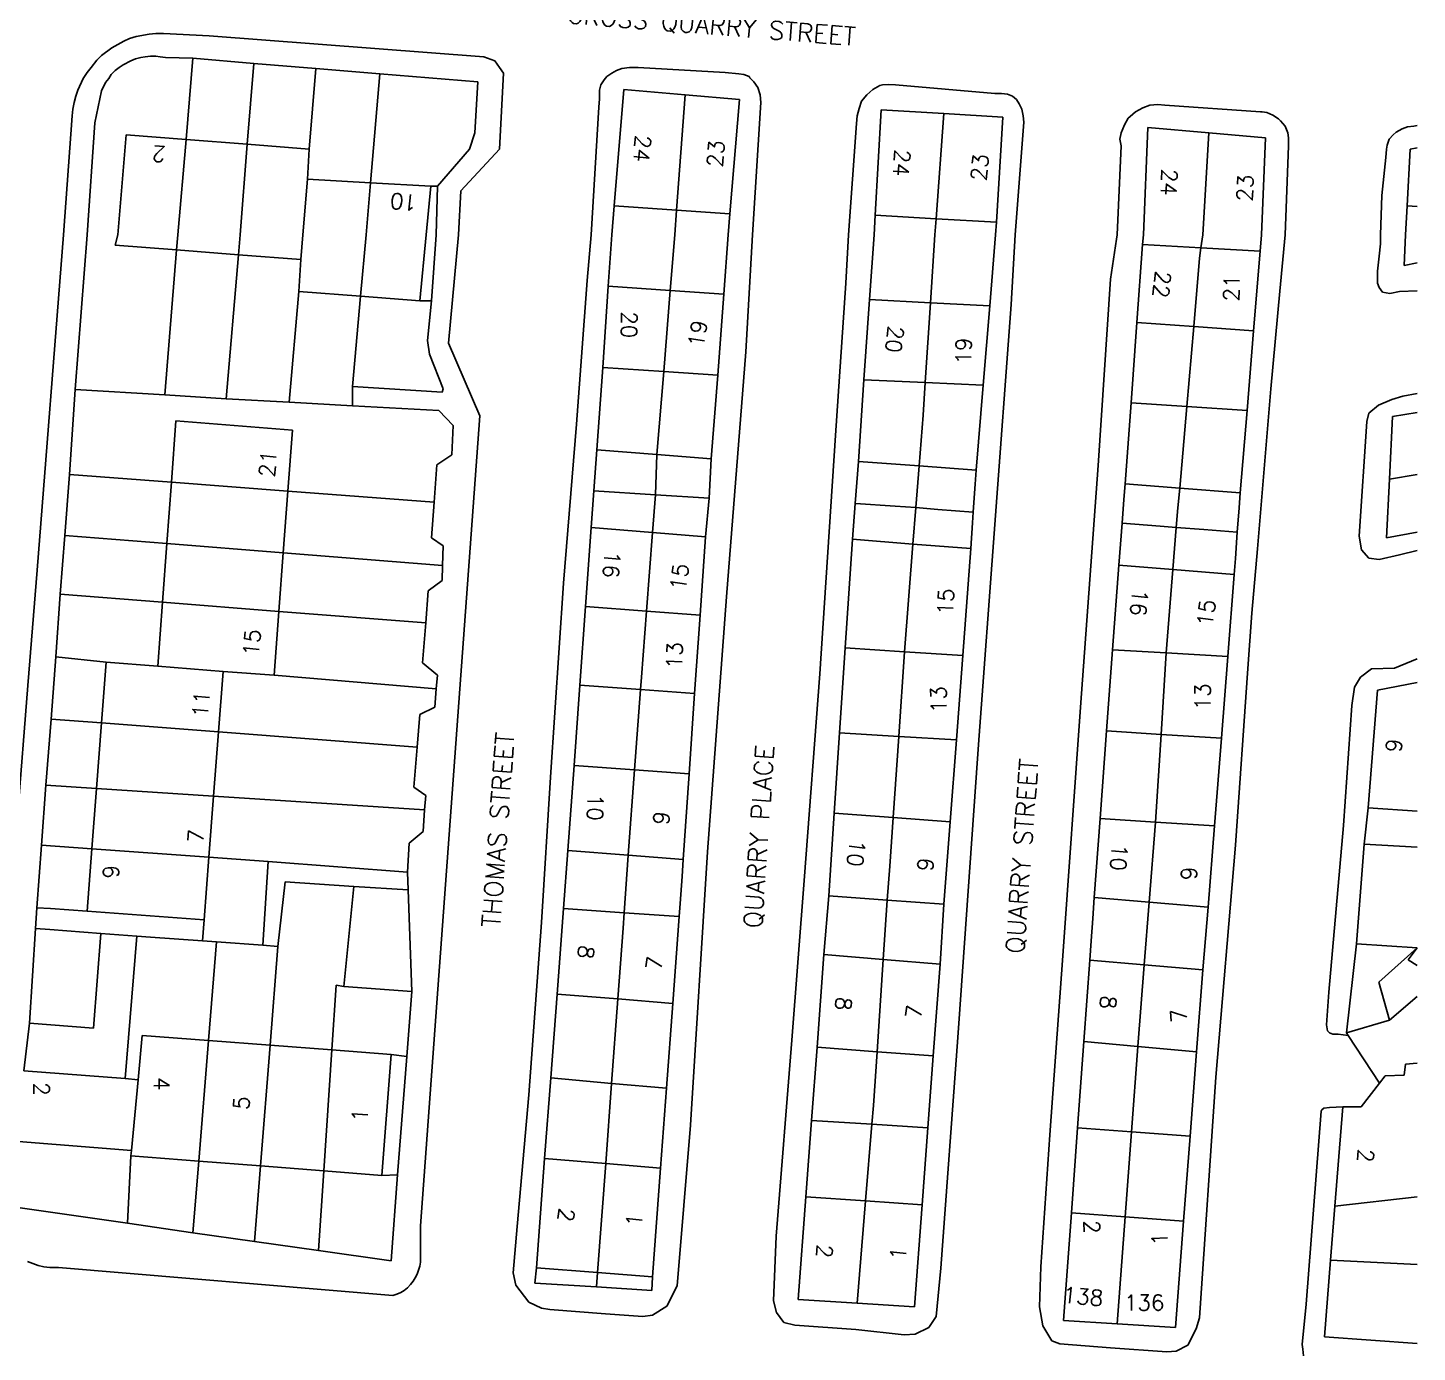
# Model space of a CAD drawing. Extents: x 427500 to 429848, y 434500 to 436505.
# Drawn here: x 429393.7 to 429500, y 435414.5 to 435515.8 of the extents above; entities that cross this region are included whole.
import ezdxf

# ---------------------------------------------------------------- set-up
doc = ezdxf.new("R2010")
doc.units = 0
doc.layers.add('LPTIP_Ex_Base', color=8, linetype='Continuous')
doc.styles.add('MtXpl_Romans', font='romans__.ttf')

msp = doc.modelspace()

# ---------------------------------------------------------------- linework, layer by layer
at = {"layer": 'LPTIP_Ex_Base', "color": 251, "true_color": 0x636466}
for p, q in [((429402, 435515.15), (429403, 435515.35)), ((429403, 435515.35), (429403.5, 435515.4)), ((429403.5, 435515.4), (429404.1, 435515.4)), ((429404.1, 435515.4), (429407.6, 435515.2)), ((429399.35, 435513.7), (429400.15, 435514.3)), ((429400.15, 435514.3), (429401.05, 435514.8)), ((429401.05, 435514.8), (429401.5, 435515)), ((429401.5, 435515), (429402, 435515.15)), ((429407.6, 435515.2), (429428.6, 435513.6)), ((429398.55, 435512.8), (429399, 435513.35)), ((429399, 435513.35), (429399.35, 435513.7)), ((429401.6, 435513.3), (429401, 435513)), ((429401.95, 435513.45), (429401.6, 435513.3)), ((429402.35, 435513.55), (429401.95, 435513.45)), ((429402.7, 435513.6), (429402.35, 435513.55)), ((429403.1, 435513.65), (429402.7, 435513.6)), ((429403.5, 435513.65), (429403.1, 435513.65)), ((429403.85, 435513.6), (429403.5, 435513.65)), ((429404.25, 435513.55), (429403.85, 435513.6)), ((429406.35, 435513.5), (429404.25, 435513.55)), ((429406.35, 435513.5), (429405.82, 435507.29)), ((429406.35, 435513.5), (429411, 435513.1)), ((429428.6, 435513.6), (429429.45, 435513.3)), ((429429.45, 435513.3), (429429.8, 435512.79)), ((429397.95, 435511.95), (429398.25, 435512.4)), ((429398.25, 435512.4), (429398.55, 435512.8)), ((429400.1, 435512.25), (429399.9, 435511.95)), ((429400.4, 435512.55), (429400.1, 435512.25)), ((429400.7, 435512.8), (429400.4, 435512.55)), ((429401, 435513), (429400.7, 435512.8)), ((429411, 435513.1), (429410.5, 435506.92)), ((429411, 435513.1), (429415.75, 435512.7)), ((429415.75, 435512.7), (429415.25, 435506.55)), ((429415.75, 435512.7), (429420.65, 435512.3)), ((429420.65, 435512.3), (429419.94, 435503.97)), ((429420.65, 435512.3), (429428.15, 435511.7)), ((429429.8, 435512.79), (429430.1, 435512.35)), ((429430.1, 435512.35), (429429.8, 435506.55)), ((429438, 435512.1), (429437.8, 435511.85)), ((429438.4, 435512.35), (429438, 435512.1)), ((429438.75, 435512.55), (429438.4, 435512.35)), ((429439.15, 435512.7), (429438.75, 435512.55)), ((429439.75, 435512.8), (429439.15, 435512.7)), ((429440.4, 435512.8), (429439.75, 435512.8)), ((429447.05, 435512.4), (429440.4, 435512.8)), ((429448.1, 435512.3), (429447.05, 435512.4)), ((429448.5, 435512.25), (429448.1, 435512.3)), ((429448.9, 435512.1), (429448.5, 435512.25)), ((429448.95, 435512), (429448.9, 435512.1)), ((429397.4, 435510.6), (429397.55, 435511.05)), ((429397.55, 435511.05), (429397.95, 435511.95)), ((429399.35, 435511), (429398.85, 435508.55)), ((429399.65, 435511.65), (429399.35, 435511)), ((429399.9, 435511.95), (429399.65, 435511.65)), ((429428.15, 435511.7), (429427.9, 435507.8)), ((429437.55, 435511.45), (429437.45, 435511.05)), ((429437.45, 435511.05), (429437.45, 435510.4)), ((429437.8, 435511.85), (429437.55, 435511.45)), ((429439.3, 435511.1), (429438.58, 435502.2)), ((429444, 435510.7), (429439.3, 435511.1)), ((429449.25, 435511.7), (429448.95, 435512)), ((429449.55, 435511.25), (429449.25, 435511.7)), ((429449.75, 435510.7), (429449.55, 435511.25)), ((429458.35, 435511.1), (429457.9, 435510.7)), ((429458.9, 435511.4), (429458.35, 435511.1)), ((429459.1, 435511.45), (429458.9, 435511.4)), ((429459.55, 435511.5), (429459.1, 435511.45)), ((429460.1, 435511.45), (429459.55, 435511.5)), ((429467.7, 435510.8), (429460.1, 435511.45)), ((429397.15, 435509.6), (429397.25, 435510.1)), ((429397.25, 435510.1), (429397.4, 435510.6)), ((429437.45, 435510.4), (429437.4, 435509.75)), ((429444, 435510.7), (429443.34, 435501.88)), ((429448.15, 435510.35), (429444, 435510.7)), ((429447.43, 435501.6), (429448.15, 435510.35)), ((429449.15, 435500), (429449.8, 435510.1)), ((429449.8, 435510.1), (429449.75, 435510.7)), ((429457.5, 435510.2), (429457.3, 435509.65)), ((429457.9, 435510.7), (429457.5, 435510.2)), ((429468.2, 435510.8), (429467.7, 435510.8)), ((429468.65, 435510.75), (429468.2, 435510.8)), ((429469.05, 435510.6), (429468.65, 435510.75)), ((429469.35, 435510.35), (429469.05, 435510.6)), ((429469.55, 435510), (429469.35, 435510.35)), ((429469.75, 435509.6), (429469.55, 435510)), ((429480.15, 435509.95), (429479.55, 435509.9)), ((429480.7, 435509.9), (429480.15, 435509.95)), ((429396.45, 435500), (429397.1, 435509.1)), ((429397.1, 435509.1), (429397.15, 435509.6)), ((429437.4, 435509.75), (429436.8, 435500)), ((429457.15, 435509.1), (429457.1, 435508.5)), ((429457.3, 435509.65), (429457.15, 435509.1)), ((429459, 435509.55), (429458.54, 435501.5)), ((429463.8, 435509.27), (429459, 435509.55)), ((429463.8, 435509.27), (429463.19, 435501.22)), ((429468.3, 435509), (429463.8, 435509.27)), ((429467.81, 435500.95), (429468.3, 435509)), ((429469.85, 435509.1), (429469.75, 435509.6)), ((429469.9, 435508.6), (429469.85, 435509.1)), ((429477.9, 435508.9), (429477.6, 435508.4)), ((429478.05, 435509.05), (429477.9, 435508.9)), ((429478.45, 435509.4), (429478.05, 435509.05)), ((429479, 435509.7), (429478.45, 435509.4)), ((429479.55, 435509.9), (429479, 435509.7)), ((429488, 435509.4), (429480.7, 435509.9)), ((429488.15, 435509.4), (429488, 435509.4)), ((429488.5, 435509.35), (429488.15, 435509.4)), ((429488.95, 435509.15), (429488.5, 435509.35)), ((429489.4, 435508.85), (429488.95, 435509.15)), ((429398.85, 435508.55), (429398.25, 435500)), ((429427.9, 435507.8), (429427.5, 435506.55)), ((429457.1, 435508.5), (429456.5, 435500)), ((429469.25, 435500), (429469.9, 435508.6)), ((429477.35, 435507.8), (429477.25, 435507.3)), ((429477.6, 435508.4), (429477.35, 435507.8)), ((429479.4, 435508.2), (429479.05, 435500)), ((429484.05, 435507.79), (429479.4, 435508.2)), ((429489.55, 435508.7), (429489.4, 435508.85)), ((429489.9, 435508.3), (429489.55, 435508.7)), ((429490.1, 435507.8), (429489.9, 435508.3)), ((429490.15, 435507.4), (429490.1, 435507.8)), ((429498.15, 435507.65), (429498.4, 435507.85)), ((429498.4, 435507.85), (429498.85, 435508.1)), ((429498.85, 435508.1), (429499.25, 435508.25)), ((429499.25, 435508.25), (429499.75, 435508.3)), ((429499.75, 435508.3), (429500, 435508.35)), ((429400.6, 435500), (429401.25, 435507.65)), ((429401.25, 435507.65), (429405.82, 435507.29)), ((429405.82, 435507.29), (429405.2, 435500)), ((429405.82, 435507.29), (429410.5, 435506.92)), ((429410.5, 435506.92), (429409.95, 435500)), ((429410.5, 435506.92), (429415.25, 435506.55)), ((429477.35, 435506.8), (429477.05, 435500)), ((429477.25, 435507.3), (429477.35, 435506.8)), ((429484.05, 435507.79), (429483.6, 435500)), ((429488.4, 435507.4), (429484.05, 435507.79)), ((429488.1, 435500), (429488.4, 435507.4)), ((429489.9, 435500), (429490.15, 435506.8)), ((429490.15, 435506.8), (429490.15, 435507.4)), ((429497.65, 435506.55), (429497.7, 435506.85)), ((429497.7, 435506.85), (429497.85, 435507.3)), ((429497.85, 435507.3), (429498.15, 435507.65)), ((429415.25, 435506.55), (429415.1, 435504.25)), ((429427.5, 435506.55), (429425.05, 435503.7)), ((429429.8, 435506.55), (429426.85, 435503.35)), ((429497.3, 435503), (429497.6, 435505.9)), ((429497.6, 435505.9), (429497.65, 435506.55)), ((429499.22, 435502.21), (429499.45, 435506.55)), ((429499.45, 435506.55), (429500, 435506.65)), ((429415.1, 435504.25), (429414.75, 435500)), ((429415.1, 435504.25), (429419.94, 435503.97)), ((429419.94, 435503.97), (429419.6, 435500)), ((429419.94, 435503.97), (429424.55, 435503.7)), ((429424.55, 435503.7), (429424.2, 435500)), ((429425.05, 435503.7), (429424.55, 435503.7)), ((429425.05, 435503.7), (429424.95, 435500)), ((429426.85, 435503.35), (429426.65, 435500)), ((429497.2, 435500), (429497.3, 435503)), ((429438.58, 435502.2), (429438.4, 435500)), ((429438.58, 435502.2), (429443.34, 435501.88)), ((429443.34, 435501.88), (429443.2, 435500)), ((429443.34, 435501.88), (429447.43, 435501.6)), ((429447.3, 435500), (429447.43, 435501.6)), ((429458.54, 435501.5), (429458.45, 435500)), ((429463.19, 435501.22), (429458.54, 435501.5)), ((429499.22, 435502.21), (429499.1, 435500)), ((429499.22, 435502.21), (429500, 435502.15)), ((429463.19, 435501.22), (429463.1, 435500)), ((429467.81, 435500.95), (429463.19, 435501.22)), ((429467.75, 435500), (429467.81, 435500.95)), ((429394.42, 435474.35), (429396.45, 435500)), ((429398.25, 435500), (429397.35, 435488.15)), ((429400.4, 435499.2), (429400.6, 435500)), ((429405.2, 435500), (429405.1, 435498.84)), ((429409.95, 435500), (429409.82, 435498.47)), ((429414.75, 435500), (429414.6, 435498.1)), ((429419.6, 435500), (429419.17, 435495.29)), ((429424.2, 435500), (429423.7, 435494.95)), ((429424.95, 435500), (429424.6, 435494.95)), ((429426.65, 435500), (429425.9, 435491.7)), ((429436.8, 435500), (429436.5, 435496.5)), ((429438.4, 435500), (429438.12, 435496.06)), ((429443.2, 435500), (429442.86, 435495.73)), ((429446.96, 435495.45), (429447.3, 435500)), ((429448.65, 435491.05), (429449.15, 435500)), ((429456.5, 435500), (429456.3, 435496.3)), ((429458.45, 435500), (429458.11, 435495.05)), ((429463.1, 435500), (429462.76, 435494.8)), ((429467.3, 435494.55), (429467.75, 435500)), ((429468.95, 435494.65), (429469.25, 435500)), ((429477, 435499.65), (429476.55, 435496.6)), ((429477.05, 435500), (429477, 435499.65)), ((429479.05, 435500), (429478.99, 435499.25)), ((429483.6, 435500), (429483.46, 435498.99)), ((429487.99, 435498.74), (429488.1, 435500)), ((429489.5, 435495.68), (429489.9, 435500)), ((429497.1, 435498.35), (429497.2, 435499.3)), ((429497.2, 435499.3), (429497.2, 435500)), ((429499.1, 435500), (429499, 435497.65)), ((429405.1, 435498.84), (429400.4, 435499.2)), ((429405.1, 435498.84), (429404.2, 435487.75)), ((429405.1, 435498.84), (429409.82, 435498.47)), ((429409.82, 435498.47), (429408.9, 435487.45)), ((429409.82, 435498.47), (429414.6, 435498.1)), ((429478.99, 435499.25), (429478.56, 435493.29)), ((429478.99, 435499.25), (429483.46, 435498.99)), ((429483.35, 435498.2), (429483.46, 435498.99)), ((429483.46, 435498.99), (429487.99, 435498.74)), ((429487.48, 435492.64), (429487.99, 435498.74)), ((429496.95, 435497.2), (429497.1, 435498.35)), ((429414.6, 435498.1), (429414.45, 435495.65)), ((429482.9, 435492.97), (429483.35, 435498.2)), ((429496.95, 435496.3), (429496.95, 435497.2)), ((429499, 435497.65), (429500, 435497.85)), ((429436.5, 435496.5), (429435.7, 435485.5)), ((429456.3, 435496.3), (429455.5, 435484.65)), ((429476.55, 435496.6), (429475.6, 435482.35)), ((429497.1, 435495.95), (429496.95, 435496.3)), ((429414.45, 435495.65), (429413.7, 435487.2)), ((429414.45, 435495.65), (429419.17, 435495.29)), ((429419.17, 435495.29), (429418.55, 435488.4)), ((429419.17, 435495.29), (429423.7, 435494.95)), ((429438.12, 435496.06), (429437.69, 435489.85)), ((429438.12, 435496.06), (429442.86, 435495.73)), ((429442.36, 435489.53), (429442.86, 435495.73)), ((429442.86, 435495.73), (429446.96, 435495.45)), ((429446.49, 435489.25), (429446.96, 435495.45)), ((429458.11, 435495.05), (429457.68, 435488.91)), ((429458.11, 435495.05), (429462.76, 435494.8)), ((429489.5, 435495.68), (429488.8, 435488.2)), ((429497.35, 435495.6), (429497.1, 435495.95)), ((429497.35, 435495.6), (429497.9, 435495.5)), ((429497.9, 435495.5), (429498.65, 435495.65)), ((429498.65, 435495.65), (429500, 435495.7)), ((429423.7, 435494.95), (429424.6, 435494.95)), ((429424.6, 435494.95), (429424.3, 435491.9)), ((429462.36, 435488.7), (429462.76, 435494.8)), ((429462.76, 435494.8), (429467.3, 435494.55)), ((429466.45, 435461), (429468.95, 435494.65)), ((429466.79, 435488.5), (429467.3, 435494.55)), ((429478.56, 435493.29), (429478.11, 435487.14)), ((429478.56, 435493.29), (429482.9, 435492.97)), ((429482.37, 435486.85), (429482.9, 435492.97)), ((429482.9, 435492.97), (429487.48, 435492.64)), ((429424.3, 435491.9), (429424.45, 435490.85)), ((429486.98, 435486.54), (429487.48, 435492.64)), ((429424.45, 435490.85), (429425.5, 435488.2)), ((429425.9, 435491.7), (429428.3, 435486.15)), ((429447.15, 435472.3), (429448.65, 435491.05)), ((429437.69, 435489.85), (429437.25, 435483.55)), ((429437.69, 435489.85), (429442.36, 435489.53)), ((429441.84, 435483.18), (429442.36, 435489.53)), ((429442.36, 435489.53), (429446.49, 435489.25)), ((429446, 435482.85), (429446.49, 435489.25)), ((429457.68, 435488.91), (429457.25, 435482.65)), ((429457.68, 435488.91), (429462.36, 435488.7)), ((429462.2, 435486.2), (429462.36, 435488.7)), ((429462.36, 435488.7), (429466.79, 435488.5)), ((429397.35, 435488.15), (429396.9, 435481.65)), ((429404.2, 435487.75), (429397.35, 435488.15)), ((429408.9, 435487.45), (429404.2, 435487.75)), ((429425.4, 435487.95), (429418.55, 435488.4)), ((429418.55, 435488.4), (429418.55, 435486.9)), ((429425.5, 435488.2), (429425.4, 435487.95)), ((429466.25, 435482), (429466.79, 435488.5)), ((429488.8, 435488.2), (429488.67, 435486.68)), ((429498.05, 435487.4), (429498.9, 435487.65)), ((429498.9, 435487.65), (429500, 435487.85)), ((429413.7, 435487.2), (429408.9, 435487.45)), ((429418.55, 435486.9), (429413.7, 435487.2)), ((429418.55, 435486.9), (429425.15, 435486.55)), ((429425.15, 435486.55), (429426.25, 435485.4)), ((429478.11, 435487.14), (429477.65, 435480.95)), ((429478.11, 435487.14), (429482.37, 435486.85)), ((429481.84, 435480.62), (429482.37, 435486.85)), ((429482.37, 435486.85), (429486.98, 435486.54)), ((429486.45, 435480.25), (429486.98, 435486.54)), ((429488.67, 435486.68), (429487.77, 435475.98)), ((429496.3, 435486.35), (429497.05, 435486.95)), ((429497.05, 435486.95), (429498.05, 435487.4)), ((429405.05, 435485.75), (429404.7, 435481.06)), ((429413.95, 435485.05), (429405.05, 435485.75)), ((429428.3, 435486.15), (429423.75, 435424.2)), ((429435.7, 435485.5), (429434.7, 435473.35)), ((429461.9, 435482.31), (429462.2, 435486.2)), ((429495.55, 435476.95), (429496.15, 435485.7)), ((429496.15, 435485.7), (429496.3, 435486.35)), ((429497.87, 435481.3), (429498.1, 435486.1)), ((429498.1, 435486.1), (429500, 435486.4)), ((429413.6, 435480.39), (429413.95, 435485.05)), ((429426.25, 435485.4), (429426.15, 435483.15)), ((429455.5, 435484.65), (429454.3, 435466.4)), ((429437.01, 435480.4), (429437.25, 435483.55)), ((429437.25, 435483.55), (429441.84, 435483.18)), ((429425, 435482.4), (429424.8, 435479.55)), ((429426.15, 435483.15), (429425, 435482.4)), ((429441.84, 435483.18), (429441.72, 435480.11)), ((429441.84, 435483.18), (429446, 435482.85)), ((429445.83, 435479.85), (429446, 435482.85)), ((429457.01, 435479.45), (429457.25, 435482.65)), ((429457.25, 435482.65), (429461.9, 435482.31)), ((429461.64, 435479.12), (429461.9, 435482.31)), ((429461.9, 435482.31), (429466.25, 435482)), ((429475.6, 435482.35), (429474.25, 435463.85)), ((429396.9, 435481.65), (429396.55, 435477)), ((429396.9, 435481.65), (429404.7, 435481.06)), ((429466.18, 435480.91), (429466.25, 435482)), ((429497.87, 435481.3), (429497.65, 435476.8)), ((429500, 435481.65), (429497.87, 435481.3)), ((429404.7, 435481.06), (429404.35, 435476.38)), ((429404.7, 435481.06), (429413.6, 435480.39)), ((429413.25, 435475.67), (429413.6, 435480.39)), ((429413.6, 435480.39), (429424.8, 435479.55)), ((429436.8, 435477.6), (429437.01, 435480.4)), ((429437.01, 435480.4), (429441.72, 435480.11)), ((429466.04, 435478.8), (429466.18, 435480.91)), ((429477.56, 435479.74), (429477.65, 435480.95)), ((429477.65, 435480.95), (429481.84, 435480.62)), ((429481.7, 435479.1), (429481.84, 435480.62)), ((429481.84, 435480.62), (429486.45, 435480.25)), ((429486.37, 435479.1), (429486.45, 435480.25)), ((429424.8, 435479.55), (429424.6, 435476.8)), ((429441.5, 435477.22), (429441.72, 435480.11)), ((429441.72, 435480.11), (429445.83, 435479.85)), ((429445.55, 435476.9), (429445.83, 435479.85)), ((429456.8, 435476.7), (429457.01, 435479.45)), ((429457.01, 435479.45), (429457.04, 435479.44)), ((429457.04, 435479.44), (429460.07, 435479.23)), ((429460.07, 435479.23), (429461.64, 435479.12)), ((429461.41, 435476.34), (429461.64, 435479.12)), ((429461.64, 435479.12), (429463.34, 435478.99)), ((429477.42, 435477.94), (429477.56, 435479.74)), ((429481.57, 435477.61), (429481.7, 435479.1)), ((429486.23, 435477.24), (429486.37, 435479.1)), ((429463.34, 435478.99), (429466.04, 435478.78)), ((429465.98, 435477.96), (429466.04, 435478.78)), ((429466.04, 435478.78), (429466.04, 435478.8)), ((429396.55, 435477), (429396.2, 435472.5)), ((429396.55, 435477), (429404.35, 435476.38)), ((429436.37, 435471.56), (429436.8, 435477.6)), ((429436.8, 435477.6), (429441.5, 435477.22)), ((429441.04, 435471.2), (429441.5, 435477.22)), ((429441.5, 435477.22), (429445.55, 435476.9)), ((429465.85, 435476), (429465.98, 435477.96)), ((429477.18, 435474.72), (429477.42, 435477.94)), ((429477.42, 435477.94), (429480.34, 435477.71)), ((429480.34, 435477.71), (429481.57, 435477.61)), ((429481.3, 435474.38), (429481.57, 435477.61)), ((429481.57, 435477.61), (429483.68, 435477.44)), ((429483.68, 435477.44), (429486.23, 435477.24)), ((429486.09, 435475.24), (429486.23, 435477.24)), ((429497.65, 435476.8), (429500, 435477.25)), ((429404.35, 435476.38), (429404.01, 435471.88)), ((429404.35, 435476.38), (429413.25, 435475.67)), ((429424.6, 435476.8), (429425.5, 435476.2)), ((429425.5, 435476.2), (429425.45, 435474.7)), ((429445.55, 435476.9), (429445.14, 435470.89)), ((429456.25, 435468.4), (429456.8, 435476.7)), ((429456.8, 435476.7), (429461.41, 435476.34)), ((429460.78, 435468.09), (429461.41, 435476.34)), ((429461.41, 435476.34), (429465.85, 435476)), ((429465.85, 435476), (429465.23, 435467.8)), ((429487.77, 435475.98), (429487.35, 435471.05)), ((429495.75, 435475.9), (429495.55, 435476.95)), ((429412.91, 435471.18), (429413.25, 435475.67)), ((429413.25, 435475.67), (429425.45, 435474.7)), ((429486, 435474), (429486.09, 435475.24)), ((429496.3, 435475.25), (429495.75, 435475.9)), ((429497.1, 435475.15), (429496.3, 435475.25)), ((429498.65, 435475.5), (429497.1, 435475.15)), ((429500, 435475.85), (429498.65, 435475.5)), ((429394.42, 435474.35), (429393.72, 435465.52)), ((429425.45, 435474.7), (429425.4, 435473.55)), ((429476.7, 435468.24), (429477.18, 435474.72)), ((429477.18, 435474.72), (429481.3, 435474.38)), ((429480.79, 435468.01), (429481.3, 435474.38)), ((429481.3, 435474.38), (429486, 435474)), ((429486, 435474), (429485.51, 435467.74)), ((429424.35, 435472.75), (429424.15, 435470.3)), ((429425.4, 435473.55), (429424.35, 435472.75)), ((429434.7, 435473.35), (429433.7, 435458.5)), ((429396.2, 435472.5), (429395.85, 435467.7)), ((429396.2, 435472.5), (429404.01, 435471.88)), ((429404.01, 435471.88), (429403.65, 435467)), ((429404.01, 435471.88), (429412.91, 435471.18)), ((429445.7, 435452.8), (429447.15, 435472.3)), ((429412.55, 435466.3), (429412.91, 435471.18)), ((429412.91, 435471.18), (429424.15, 435470.3)), ((429435.94, 435465.55), (429436.37, 435471.56)), ((429436.37, 435471.56), (429441.04, 435471.2)), ((429440.65, 435466.15), (429441.04, 435471.2)), ((429441.04, 435471.2), (429445.14, 435470.89)), ((429445.14, 435470.89), (429444.72, 435464.9)), ((429487.35, 435471.05), (429487.05, 435466.82)), ((429424.15, 435470.3), (429423.9, 435467.25)), ((429395.85, 435467.7), (429395.5, 435462.95)), ((429395.85, 435467.7), (429399.7, 435467.3)), ((429455.81, 435461.9), (429456.25, 435468.4)), ((429456.25, 435468.4), (429460.78, 435468.09)), ((429460.34, 435461.62), (429460.78, 435468.09)), ((429460.78, 435468.09), (429465.23, 435467.8)), ((429465.23, 435467.8), (429464.75, 435461.35)), ((429476.24, 435462.04), (429476.7, 435468.24)), ((429476.7, 435468.24), (429480.79, 435468.01)), ((429480.41, 435461.78), (429480.79, 435468.01)), ((429480.79, 435468.01), (429485.51, 435467.74)), ((429485.51, 435467.74), (429485.02, 435461.49)), ((429498.25, 435466.85), (429500, 435467.55)), ((429399.7, 435467.3), (429399.35, 435462.65)), ((429403.65, 435467), (429399.7, 435467.3)), ((429403.65, 435467), (429408.65, 435466.6)), ((429408.3, 435461.97), (429408.65, 435466.6)), ((429408.65, 435466.6), (429412.55, 435466.3)), ((429423.9, 435467.25), (429425.05, 435466.3)), ((429454.3, 435466.4), (429453.1, 435450.6)), ((429487.05, 435466.82), (429486.1, 435453.3)), ((429495.65, 435466.15), (429496.5, 435466.8)), ((429496.5, 435466.8), (429498.25, 435466.85)), ((429393.72, 435465.52), (429390.6, 435426.15)), ((429412.55, 435466.3), (429424.95, 435465.25)), ((429425.05, 435466.3), (429424.95, 435465.25)), ((429435.5, 435459.41), (429435.94, 435465.55)), ((429435.94, 435465.55), (429440.58, 435465.21)), ((429440.58, 435465.21), (429440.65, 435466.15)), ((429495, 435464), (429495.2, 435465.4)), ((429495.2, 435465.4), (429495.65, 435466.15)), ((429496.95, 435465.15), (429500, 435465.75)), ((429424.95, 435465.25), (429424.85, 435463.85)), ((429440.13, 435459.06), (429440.58, 435465.21)), ((429440.58, 435465.21), (429444.72, 435464.9)), ((429444.72, 435464.9), (429444.3, 435458.75)), ((429496.25, 435456.15), (429496.95, 435465.15)), ((429423.7, 435463.3), (429423.5, 435460.8)), ((429424.85, 435463.85), (429423.7, 435463.3)), ((429474.25, 435463.85), (429472.9, 435444.85)), ((429494.35, 435454.8), (429495, 435464)), ((429395.5, 435462.95), (429395.1, 435457.9)), ((429395.5, 435462.95), (429399.35, 435462.65)), ((429399.35, 435462.65), (429398.97, 435457.65)), ((429399.35, 435462.65), (429408.3, 435461.97)), ((429407.92, 435457.06), (429408.3, 435461.97)), ((429408.3, 435461.97), (429423.5, 435460.8)), ((429455.4, 435455.74), (429455.81, 435461.9)), ((429455.81, 435461.9), (429460.34, 435461.62)), ((429459.91, 435455.42), (429460.34, 435461.62)), ((429460.34, 435461.62), (429464.75, 435461.35)), ((429464.75, 435461.35), (429464.27, 435455.1)), ((429475.75, 435455.34), (429476.24, 435462.04)), ((429476.24, 435462.04), (429480.41, 435461.78)), ((429479.99, 435455.07), (429480.41, 435461.78)), ((429480.41, 435461.78), (429485.02, 435461.49)), ((429485.02, 435461.49), (429484.49, 435454.79)), ((429423.5, 435460.8), (429423.25, 435457.75)), ((429464.85, 435438.6), (429466.45, 435461)), ((429435.03, 435452.9), (429435.5, 435459.41)), ((429435.5, 435459.41), (429440.13, 435459.06)), ((429439.65, 435452.53), (429440.13, 435459.06)), ((429440.13, 435459.06), (429444.3, 435458.75)), ((429395.1, 435457.9), (429394.75, 435453.3)), ((429395.1, 435457.9), (429398.97, 435457.65)), ((429433.7, 435458.5), (429433, 435447.4)), ((429444.3, 435458.75), (429443.85, 435452.2)), ((429398.97, 435457.65), (429398.61, 435453.02)), ((429398.97, 435457.65), (429407.92, 435457.06)), ((429407.56, 435452.38), (429407.92, 435457.06)), ((429407.92, 435457.06), (429424.05, 435456)), ((429423.25, 435457.75), (429424.15, 435457.1)), ((429424.15, 435457.1), (429424.05, 435456)), ((429424.05, 435456), (429423.95, 435454.35)), ((429454.98, 435449.43), (429455.4, 435455.74)), ((429455.4, 435455.74), (429459.91, 435455.42)), ((429495.95, 435453.37), (429496.25, 435456.15)), ((429496.25, 435456.15), (429500, 435455.9)), ((429459.65, 435451.7), (429459.91, 435455.42)), ((429459.91, 435455.42), (429464.27, 435455.1)), ((429464.27, 435455.1), (429463.8, 435448.8)), ((429475.3, 435449.3), (429475.75, 435455.34)), ((429475.75, 435455.34), (429479.99, 435455.07)), ((429479.5, 435448.94), (429479.99, 435455.07)), ((429479.99, 435455.07), (429484.49, 435454.79)), ((429484.49, 435454.79), (429484, 435448.55)), ((429493.25, 435442.05), (429494.35, 435454.8)), ((429423.95, 435454.35), (429422.9, 435453.45)), ((429394.75, 435453.3), (429394.4, 435448.5)), ((429398.61, 435453.02), (429394.75, 435453.3)), ((429398.61, 435453.02), (429398.25, 435448.25)), ((429407.56, 435452.38), (429398.61, 435453.02)), ((429422.9, 435453.45), (429422.75, 435451.25)), ((429434.7, 435448.45), (429435.03, 435452.9)), ((429439.65, 435452.53), (429435.03, 435452.9)), ((429439.34, 435448.14), (429439.65, 435452.53)), ((429443.85, 435452.2), (429439.65, 435452.53)), ((429444.4, 435431.9), (429445.7, 435452.8)), ((429486.1, 435453.3), (429484.6, 435435.55)), ((429495.35, 435445.75), (429495.95, 435453.37)), ((429495.95, 435453.37), (429500, 435453.15)), ((429407.2, 435447.6), (429407.56, 435452.38)), ((429412.1, 435452.05), (429407.56, 435452.38)), ((429412.1, 435452.05), (429411.7, 435445.65)), ((429422.75, 435451.25), (429412.1, 435452.05)), ((429443.76, 435450.9), (429443.85, 435452.2)), ((429459.45, 435449.11), (429459.65, 435451.7)), ((429412.85, 435445.55), (429413.4, 435450.5)), ((429413.4, 435450.5), (429418.65, 435450.15)), ((429422.8, 435449.89), (429422.75, 435451.25)), ((429443.62, 435448.85), (429443.76, 435450.9)), ((429453.1, 435450.6), (429452.15, 435438.4)), ((429417.9, 435442.5), (429418.65, 435450.15)), ((429418.65, 435450.15), (429422.8, 435449.89)), ((429423.1, 435442.1), (429422.8, 435449.89)), ((429454.62, 435444.95), (429454.98, 435449.43)), ((429459.45, 435449.11), (429454.98, 435449.43)), ((429394.4, 435448.5), (429394.3, 435446.93)), ((429394.4, 435448.5), (429395.45, 435448.45)), ((429395.45, 435448.45), (429398.25, 435448.25)), ((429434.7, 435448.45), (429434.2, 435441.91)), ((429439.34, 435448.14), (429434.7, 435448.45)), ((429443.55, 435447.85), (429443.62, 435448.85)), ((429459.15, 435444.57), (429459.45, 435449.11)), ((429463.8, 435448.8), (429459.45, 435449.11)), ((429463.5, 435444.2), (429463.8, 435448.8)), ((429475.18, 435447.69), (429475.3, 435449.3)), ((429479.5, 435448.94), (429475.3, 435449.3)), ((429479.11, 435444.15), (429479.5, 435448.94)), ((429484, 435448.55), (429479.5, 435448.94)), ((429483.6, 435443.77), (429484, 435448.55)), ((429398.25, 435448.25), (429407.2, 435447.6)), ((429407.2, 435447.6), (429407.08, 435445.98)), ((429433, 435447.4), (429432.05, 435434.2)), ((429439.25, 435446.95), (429439.34, 435448.14)), ((429443.55, 435447.85), (429439.34, 435448.14)), ((429443.06, 435441.2), (429443.55, 435447.85)), ((429475.06, 435445.99), (429475.18, 435447.69)), ((429394.3, 435446.93), (429393.85, 435439.7)), ((429394.3, 435446.93), (429395.4, 435446.85)), ((429395.4, 435446.85), (429399.3, 435446.55)), ((429399.3, 435446.55), (429398.75, 435439.3)), ((429399.3, 435446.55), (429402.05, 435446.35)), ((429402.05, 435446.35), (429401.15, 435435.45)), ((429402.05, 435446.35), (429403.11, 435446.27)), ((429403.11, 435446.27), (429407.08, 435445.98)), ((429438.85, 435441.54), (429439.25, 435446.95)), ((429407.08, 435445.98), (429408.15, 435445.9)), ((429408.15, 435445.9), (429407.54, 435438.36)), ((429408.15, 435445.9), (429411.7, 435445.65)), ((429411.7, 435445.65), (429412.85, 435445.55)), ((429412.85, 435445.55), (429412.25, 435438)), ((429474.95, 435444.5), (429475.06, 435445.99)), ((429494.6, 435438.95), (429495.35, 435445.75)), ((429500, 435445.45), (429495.35, 435445.75)), ((429500, 435445.45), (429497.07, 435442.83)), ((429499.31, 435444.54), (429500, 435445.45)), ((429454.62, 435444.95), (429454.09, 435437.85)), ((429459.15, 435444.57), (429454.62, 435444.95)), ((429458.68, 435437.51), (429459.15, 435444.57)), ((429463.5, 435444.2), (429459.15, 435444.57)), ((429462.98, 435437.19), (429463.5, 435444.2)), ((429472.9, 435444.85), (429471.9, 435431.15)), ((429474.5, 435438.29), (429474.95, 435444.5)), ((429474.95, 435444.5), (429479.11, 435444.15)), ((429478.64, 435437.91), (429479.11, 435444.15)), ((429479.11, 435444.15), (429483.6, 435443.77)), ((429500, 435444.11), (429499.31, 435444.54)), ((429483.6, 435443.77), (429483.12, 435437.49)), ((429417.3, 435442.6), (429416.97, 435437.64)), ((429417.9, 435442.5), (429417.3, 435442.6)), ((429423.1, 435442.1), (429417.9, 435442.5)), ((429422.7, 435437.15), (429423.1, 435442.1)), ((429434.2, 435441.91), (429433.72, 435435.5)), ((429434.2, 435441.91), (429438.85, 435441.54)), ((429493.05, 435439.55), (429493.25, 435442.05)), ((429497.07, 435442.83), (429497.88, 435439.92)), ((429438.37, 435435.08), (429438.85, 435441.54)), ((429438.85, 435441.54), (429443.06, 435441.2)), ((429442.57, 435434.71), (429443.06, 435441.2)), ((429497.88, 435439.92), (429500, 435441.72)), ((429494.6, 435438.95), (429497.88, 435439.92)), ((429393.85, 435439.7), (429393.4, 435436.05)), ((429398.75, 435439.3), (429393.85, 435439.7)), ((429402.45, 435438.75), (429402.15, 435435.35)), ((429407.54, 435438.36), (429402.45, 435438.75)), ((429493.15, 435439.1), (429493.05, 435439.55)), ((429493.3, 435438.95), (429493.15, 435439.1)), ((429493.55, 435438.85), (429493.3, 435438.95)), ((429493.95, 435438.85), (429493.55, 435438.85)), ((429494.73, 435438.75), (429493.95, 435438.85)), ((429494.73, 435438.75), (429494.6, 435438.95)), ((429497.11, 435435.09), (429494.73, 435438.75)), ((429407.54, 435438.36), (429406.79, 435429.14)), ((429412.25, 435438), (429407.54, 435438.36)), ((429412.25, 435438), (429411.51, 435428.78)), ((429416.97, 435437.64), (429412.25, 435438)), ((429452.15, 435438.4), (429450.95, 435423.4)), ((429454.09, 435437.85), (429453.67, 435432.25)), ((429454.09, 435437.85), (429458.68, 435437.51)), ((429463.55, 435420.95), (429464.85, 435438.6)), ((429474.02, 435431.69), (429474.5, 435438.29)), ((429474.5, 435438.29), (429478.64, 435437.91)), ((429478.15, 435431.38), (429478.64, 435437.91)), ((429478.64, 435437.91), (429483.12, 435437.49)), ((429416.97, 435437.64), (429416.36, 435428.4)), ((429421.5, 435437.3), (429416.97, 435437.64)), ((429420.8, 435428.05), (429421.5, 435437.3)), ((429421.5, 435437.3), (429422.7, 435437.15)), ((429422.7, 435437.15), (429422, 435428.1)), ((429458.4, 435433.4), (429458.68, 435437.51)), ((429458.68, 435437.51), (429462.98, 435437.19)), ((429462.57, 435431.69), (429462.98, 435437.19)), ((429483.12, 435437.49), (429482.62, 435431.04)), ((429499.1, 435436.55), (429500, 435436.64)), ((429401.15, 435435.45), (429393.4, 435436.05)), ((429484.6, 435435.55), (429483.35, 435417.15)), ((429497.11, 435435.09), (429497.55, 435435.65)), ((429497.55, 435435.65), (429499, 435435.7)), ((429499, 435435.7), (429499.1, 435436.55)), ((429402.15, 435435.35), (429401.15, 435435.45)), ((429402.15, 435435.35), (429401.65, 435429.95)), ((429433.72, 435435.5), (429433.25, 435429.35)), ((429433.72, 435435.5), (429438.37, 435435.08)), ((429437.92, 435428.96), (429438.37, 435435.08)), ((429438.37, 435435.08), (429442.57, 435434.71)), ((429442.12, 435428.61), (429442.57, 435434.71)), ((429495.7, 435433.3), (429497.11, 435435.09)), ((429432.05, 435434.2), (429431.15, 435424.15)), ((429458.28, 435431.96), (429458.4, 435433.4)), ((429492.65, 435432.95), (429491.5, 435418.2)), ((429492.7, 435433.05), (429492.65, 435432.95)), ((429492.85, 435433.2), (429492.7, 435433.05)), ((429493.3, 435433.25), (429492.85, 435433.2)), ((429494.3, 435433.3), (429493.3, 435433.25)), ((429493.7, 435425.68), (429494.3, 435433.3)), ((429494.3, 435433.3), (429495.7, 435433.3)), ((429443.4, 435419.6), (429444.4, 435431.9)), ((429453.67, 435432.25), (429453.23, 435426.4)), ((429453.67, 435432.25), (429458.28, 435431.96)), ((429457.79, 435426.09), (429458.28, 435431.96)), ((429458.28, 435431.96), (429462.57, 435431.69)), ((429462.13, 435425.8), (429462.57, 435431.69)), ((429473.55, 435425.19), (429474.02, 435431.69)), ((429474.02, 435431.69), (429478.15, 435431.38)), ((429477.66, 435424.88), (429478.15, 435431.38)), ((429478.15, 435431.38), (429482.62, 435431.04)), ((429393, 435430.65), (429401.65, 435429.95)), ((429471.9, 435431.15), (429471.2, 435421.05)), ((429482.62, 435431.04), (429482.12, 435424.54)), ((429401.6, 435429.55), (429401.35, 435424.4)), ((429401.65, 435429.95), (429401.6, 435429.55)), ((429401.6, 435429.55), (429406.79, 435429.14)), ((429433.25, 435429.35), (429432.62, 435420.97)), ((429433.25, 435429.35), (429437.92, 435428.96)), ((429406.79, 435429.14), (429406.35, 435423.65)), ((429406.79, 435429.14), (429411.51, 435428.78)), ((429411.51, 435428.78), (429411.05, 435423)), ((429411.51, 435428.78), (429416.36, 435428.4)), ((429416.36, 435428.4), (429415.95, 435422.3)), ((429416.36, 435428.4), (429420.8, 435428.05)), ((429422, 435428.1), (429420.8, 435428.05)), ((429421.5, 435421.5), (429422, 435428.1)), ((429437.3, 435420.62), (429437.92, 435428.96)), ((429437.92, 435428.96), (429442.12, 435428.61)), ((429441.5, 435420.3), (429442.12, 435428.61)), ((429453.23, 435426.4), (429452.65, 435418.55)), ((429453.23, 435426.4), (429457.79, 435426.09)), ((429457.15, 435418.27), (429457.79, 435426.09)), ((429457.79, 435426.09), (429462.13, 435425.8)), ((429500, 435426.4), (429493.7, 435425.68)), ((429392.6, 435425.65), (429401.35, 435424.4)), ((429461.55, 435418), (429462.13, 435425.8)), ((429472.95, 435416.95), (429473.55, 435425.19)), ((429473.55, 435425.19), (429477.66, 435424.88)), ((429493.37, 435421.55), (429493.7, 435425.68)), ((429401.35, 435424.4), (429406.35, 435423.65)), ((429423.75, 435424.2), (429423.75, 435421.4)), ((429431.15, 435424.15), (429430.85, 435420.6)), ((429477.05, 435416.69), (429477.66, 435424.88)), ((429477.66, 435424.88), (429482.12, 435424.54)), ((429482.12, 435424.54), (429481.5, 435416.4)), ((429406.35, 435423.65), (429411.05, 435423)), ((429411.05, 435423), (429415.95, 435422.3)), ((429450.95, 435423.4), (429450.75, 435418.45)), ((429415.95, 435422.3), (429421.5, 435421.5)), ((429393.7, 435421.45), (429394.5, 435421.15)), ((429394.5, 435421.15), (429394.95, 435421.05)), ((429394.95, 435421.05), (429395.4, 435421)), ((429395.4, 435421), (429396.05, 435421)), ((429396.05, 435421), (429421.65, 435418.85)), ((429423.7, 435421.1), (429423.5, 435420.5)), ((429423.75, 435421.4), (429423.7, 435421.1)), ((429432.62, 435420.97), (429432.5, 435419.8)), ((429432.62, 435420.97), (429437.3, 435420.62)), ((429463.2, 435417.25), (429463.55, 435420.95)), ((429471.2, 435421.05), (429471.1, 435418)), ((429493.37, 435421.55), (429492.91, 435415.69)), ((429500, 435421.22), (429493.37, 435421.55)), ((429423, 435419.7), (429422.75, 435419.45)), ((429423.2, 435419.95), (429423, 435419.7)), ((429423.35, 435420.2), (429423.2, 435419.95)), ((429423.5, 435420.5), (429423.35, 435420.2)), ((429430.85, 435420.6), (429431.05, 435419.65)), ((429431.05, 435419.65), (429432.05, 435418.35)), ((429432.5, 435419.8), (429437.22, 435419.51)), ((429437.3, 435420.62), (429437.22, 435419.51)), ((429437.3, 435420.62), (429441.5, 435420.3)), ((429441.45, 435419.25), (429441.5, 435420.3)), ((429442.6, 435418.05), (429443.4, 435419.6)), ((429421.65, 435418.85), (429421.95, 435418.95)), ((429421.95, 435418.95), (429422.25, 435419.1)), ((429422.25, 435419.1), (429422.5, 435419.25)), ((429422.75, 435419.45), (429422.5, 435419.25)), ((429437.22, 435419.51), (429441.45, 435419.25)), ((429452.65, 435418.55), (429457.15, 435418.27)), ((429433, 435417.9), (429432.05, 435418.35)), ((429433.65, 435417.8), (429433, 435417.9)), ((429437.9, 435417.45), (429433.65, 435417.8)), ((429440.75, 435417.25), (429437.9, 435417.45)), ((429442.6, 435418.05), (429441.5, 435417.35)), ((429450.75, 435418.45), (429451, 435417.55)), ((429451, 435417.55), (429451.55, 435416.8)), ((429457.15, 435418.27), (429461.55, 435418)), ((429471.1, 435418), (429471.35, 435416.55)), ((429491.5, 435418.2), (429491.2, 435415.1)), ((429441.5, 435417.35), (429440.75, 435417.25)), ((429452.4, 435416.6), (429451.55, 435416.8)), ((429457.05, 435416.25), (429452.4, 435416.6)), ((429462.65, 435416.4), (429461.6, 435415.9)), ((429462.65, 435416.4), (429463.2, 435417.25)), ((429471.35, 435416.55), (429472.05, 435415.4)), ((429477.05, 435416.69), (429472.95, 435416.95)), ((429481.5, 435416.4), (429477.05, 435416.69)), ((429483.35, 435417.15), (429483.1, 435416.3)), ((429460.75, 435415.85), (429457.05, 435416.25)), ((429461.6, 435415.9), (429460.75, 435415.85)), ((429472.65, 435415.15), (429472.05, 435415.4)), ((429483.1, 435416.3), (429482.45, 435415.05)), ((429492.91, 435415.69), (429500, 435415.18)), ((429476.55, 435414.85), (429472.65, 435415.15)), ((429480.85, 435414.55), (429476.55, 435414.85)), ((429481.55, 435414.6), (429480.85, 435414.55)), ((429482.45, 435415.05), (429481.55, 435414.6)), ((429491.2, 435415.1), (429491.25, 435414.75)), ((429491.25, 435414.75), (429491.3, 435414.25))]:
    msp.add_line(p, q, dxfattribs=at)

# ---------------------------------------------------------------- texts
at = {"layer": 'LPTIP_Ex_Base', "color": 251, "true_color": 0x636466, "style": 'MtXpl_Romans'}
for s, height, rotation, p in [('CROSS QUARRY STREET', 1.4, 355.5, (429434.92, 435516.19)), ('2', 1.2, 174.7, (429404.3, 435506.72)), ('24', 1.2, 265, (429440.21, 435507.66)), ('23', 1.2, 84.3, (429446.83, 435505.11)), ('24', 1.2, 265.4, (429460.05, 435506.56)), ('23', 1.2, 83.9, (429467.02, 435504.06)), ('24', 1.2, 267.2, (429480.47, 435505.07)), ('23', 1.2, 86.7, (429487.37, 435502.51)), ('10', 1.2, 174.7, (429423.54, 435503.01)), ('22', 1.2, 263.6, (429479.99, 435497.28)), ('21', 1.2, 88.1, (429486.36, 435494.87)), ('20', 1.2, 269.3, (429439.13, 435494.15)), ('19', 1.2, 80.9, (429445.39, 435491.32)), ('20', 1.2, 262.7, (429459.56, 435493.09)), ('19', 1.2, 88.9, (429465.87, 435490.06)), ('21', 1.2, 84.6, (429412.57, 435481.4)), ('16', 1.2, 265.4, (429437.86, 435475.84)), ('15', 1.2, 81.7, (429444.01, 435472.72)), ('15', 1.2, 86.7, (429464.47, 435470.86)), ('16', 1.2, 264.4, (429478.23, 435472.94)), ('15', 1.2, 82.7, (429484.33, 435469.97)), ('15', 1.2, 84.6, (429411.36, 435467.71)), ('13', 1.2, 88, (429443.75, 435466.76)), ('13', 1.2, 91.1, (429464.01, 435463.41)), ('13', 1.2, 89.3, (429484.17, 435463.61)), ('11', 1.2, 84.6, (429407.47, 435463.01)), ('THOMAS STREET', 1.4, 85.8, (429429.84, 435446.97)), ('6', 1.2, 264.6, (429497.67, 435461.5)), ('QUARRY PLACE', 1.4, 86.2, (429449.87, 435446.91)), ('QUARRY STREET', 1.4, 85.8, (429469.91, 435444.96)), ('10', 1.2, 268.8, (429436.54, 435457.24)), ('9', 1.2, 83.1, (429442.72, 435454.8)), ('7', 1.2, 84.6, (429407.13, 435453.42)), ('10', 1.2, 263.1, (429456.61, 435453.78)), ('10', 1.2, 265.2, (429476.67, 435453.44)), ('6', 1.2, 271.3, (429399.46, 435451.78)), ('9', 1.2, 83, (429462.92, 435451.25)), ('9', 1.2, 90.5, (429483.14, 435450.64)), ('8', 1.2, 261.5, (429435.9, 435445.72)), ('7', 1.2, 81.9, (429442.16, 435443.67)), ('8', 1.2, 266.1, (429455.55, 435441.73)), ('7', 1.2, 82.2, (429462.02, 435439.97)), ('8', 1.2, 266.7, (429475.79, 435441.83)), ('7', 1.2, 95.2, (429482.4, 435439.81)), ('2', 1.2, 271.3, (429394.16, 435435.15)), ('4', 1.2, 271.3, (429403.35, 435435.56)), ('5', 1.2, 86.3, (429410.63, 435433.03)), ('1', 1.2, 86.3, (429419.68, 435432.11)), ('2', 1.2, 266.3, (429495.5, 435430.11)), ('2', 1.2, 262.7, (429434.38, 435425.61)), ('1', 1.2, 84.2, (429440.65, 435424.06)), ('2', 1.2, 271.5, (429474.5, 435424.61)), ('1', 1.2, 92.3, (429480.92, 435422.7)), ('2', 1.2, 265.1, (429454.11, 435422.81)), ('1', 1.2, 83.6, (429460.84, 435421.51)), ('138', 1.2, 354.7, (429472.85, 435418.33)), ('136', 1.2, 0.5, (429477.58, 435417.7))]:
    msp.add_text(s, height=height, rotation=rotation, dxfattribs=at).set_placement(p)

doc.saveas('drawing.dxf')
